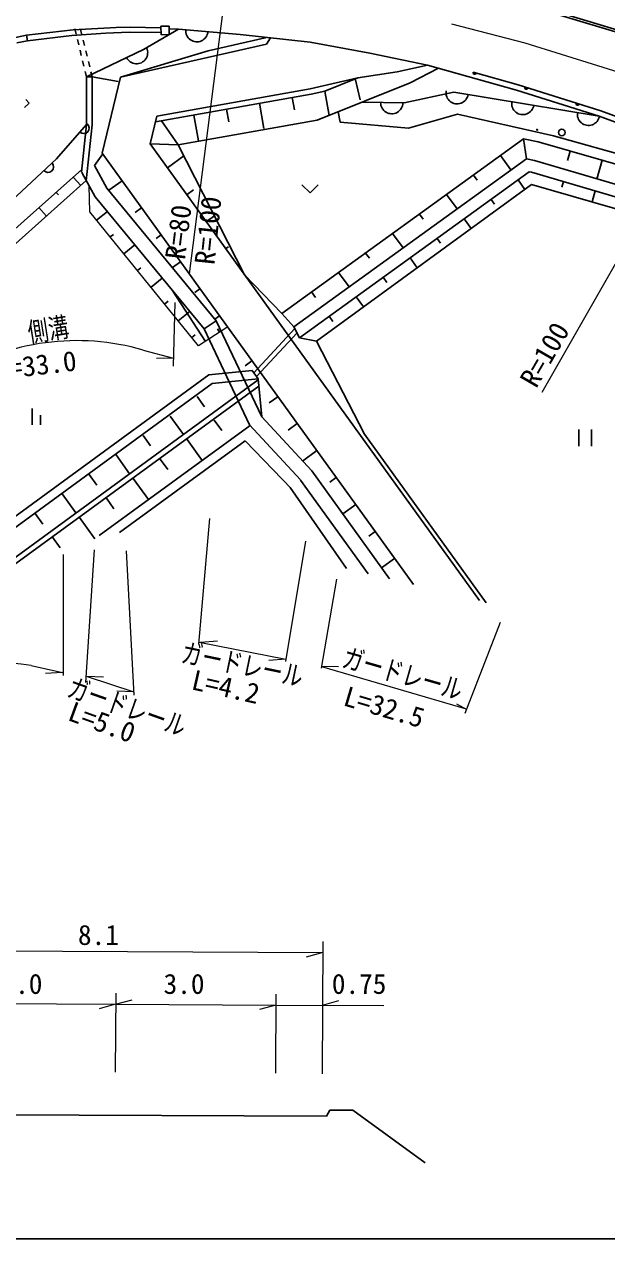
# Model space of a CAD drawing. Units: millimetres, scale not verified. Extents: x 40000 to 680000, y 20000 to 380000.
# Drawn here: x 377988 to 431219, y 205000 to 315977 of the extents above; entities that cross this region are included whole.
import ezdxf
from ezdxf.enums import TextEntityAlignment as Align

# ---------------------------------------------------------------- set-up
doc = ezdxf.new("R2010")
doc.units = ezdxf.units.MM
doc.header["$LTSCALE"] = 1000
doc.linetypes.add('CHAIN', pattern=[18.5, 12, -1.5, 3.5, -1.5])
for name, color, linetype, lineweight in [('M-BGD', 7, 'Continuous', 25), ('M-BMK', 2, 'CHAIN', 13), ('M-STR-HTXT', 7, 'Continuous', 13), ('M-STR-STRC', 7, 'Continuous', 25), ('M-TTL-BAND', 7, 'Continuous', 25)]:
    doc.layers.add(name, color=color, linetype=linetype, lineweight=lineweight)
doc.styles.add('ＭＳ ゴシック', font='')
doc.styles.get('ＭＳ ゴシック').set_extended_font_data('MS Gothic')

msp = doc.modelspace()

# ---------------------------------------------------------------- linework, layer by layer
at = {"layer": 'M-BGD'}
for p, q in [((382447, 315476), (378186, 314975)), ((386395, 315670), (382447, 315476)), ((382720, 315073), (382600, 315558)), ((383133, 315503), (383252, 315018)), ((387570, 315247), (385435, 315163)), ((387688, 315701), (386395, 315670)), ((390462, 315231), (387570, 315247)), ((390445, 315651), (387688, 315701)), ((388880, 313683), (392096, 315537)), ((390477, 315802), (391217, 315816)), ((390491, 315025), (390477, 315802)), ((391217, 315816), (391231, 315038)), ((392096, 315537), (391221, 315558)), ((397706, 315031), (392096, 315537)), ((378186, 314975), (374120, 314136)), ((378289, 314479), (377296, 314274)), ((378186, 314975), (378289, 314479)), ((382341, 314962), (378289, 314479)), ((385435, 315163), (382341, 314962)), ((382961, 314102), (382841, 314588)), ((383371, 314532), (383490, 314046)), ((386787, 311130), (400130, 314175)), ((391231, 315038), (390491, 315025)), ((400003, 314728), (394795, 313540)), ((404113, 314356), (397706, 315031)), ((400075, 314781), (400003, 314728)), ((400130, 314175), (400484, 314738)), ((409559, 313328), (404113, 314356)), ((383201, 313132), (383081, 313617)), ((383609, 313561), (383728, 313075)), ((383683, 311188), (388880, 313683)), ((394795, 313540), (386787, 311130)), ((409559, 313328), (414848, 312238)), ((383442, 312161), (383322, 312646)), ((383847, 312589), (383966, 312104)), ((412066, 311639), (414848, 312238)), ((413269, 310624), (415839, 311959)), ((422986, 309953), (414848, 312238)), ((383683, 311188), (383562, 311676)), ((383688, 306811), (383683, 311188)), ((383683, 311188), (384190, 311188)), ((384085, 311618), (384190, 311188)), ((384190, 311188), (384194, 306784)), ((384190, 311188), (386561, 310748)), ((385104, 304200), (386787, 311130)), ((404106, 310076), (408459, 311069)), ((408459, 311069), (405455, 309864)), ((408692, 309065), (408254, 310900)), ((408473, 311084), (412066, 311639)), ((419005, 311597), (423130, 310439)), ((404106, 310076), (390100, 307594)), ((404218, 309582), (405455, 309864)), ((404759, 307210), (413269, 310624)), ((405455, 309864), (405856, 307650)), ((412699, 308793), (417258, 309765)), ((417258, 309765), (430522, 307591)), ((430522, 307591), (422986, 309953)), ((423130, 310439), (430685, 308071)), ((378432, 308762), (378004, 308378)), ((378138, 309089), (378432, 308762)), ((404218, 309582), (389970, 307057)), ((399471, 308778), (399895, 306443)), ((402472, 309272), (402674, 308160)), ((408884, 308865), (412699, 308793)), ((390100, 307594), (389484, 305058)), ((393490, 307681), (393916, 305332)), ((396484, 308211), (396693, 307061)), ((406686, 307983), (406872, 307036)), ((413105, 306470), (417581, 307754)), ((417581, 307754), (426347, 305782)), ((437738, 304933), (430522, 307591)), ((430685, 308071), (437915, 305406)), ((380941, 303677), (383688, 306811)), ((383230, 302463), (383688, 306811)), ((384194, 306784), (383657, 301686)), ((392048, 304958), (390533, 307157)), ((404759, 307210), (392048, 304958)), ((406872, 307036), (413105, 306470)), ((423624, 305508), (401526, 289554)), ((423624, 305508), (423893, 303692)), ((423624, 305508), (424966, 305232)), ((424966, 305232), (438938, 301217)), ((426347, 305782), (435630, 303173)), ((384394, 303079), (385156, 304128)), ((385104, 304200), (413547, 264775)), ((389484, 305058), (419590, 263329)), ((392048, 304958), (389484, 305058)), ((392048, 304958), (398129, 293075)), ((427888, 304392), (427641, 303532)), ((362161, 286216), (380941, 303677)), ((384394, 303079), (385535, 301005)), ((391080, 302873), (392566, 303946)), ((402628, 288339), (423893, 303692)), ((421510, 303982), (422471, 302665)), ((423893, 303692), (424611, 303542)), ((424611, 303542), (438422, 299467)), ((430810, 303552), (430313, 301820)), ((364422, 286047), (383254, 302692)), ((382469, 301998), (383147, 301231)), ((383240, 302444), (384467, 300212)), ((403148, 287339), (424146, 302500)), ((419034, 302194), (419367, 301736)), ((424146, 302500), (424338, 302460)), ((424338, 302460), (438107, 298398)), ((383640, 301716), (365120, 285119)), ((385535, 301005), (395528, 288886)), ((386929, 301677), (385726, 300810)), ((392860, 300408), (393455, 300838)), ((403359, 301310), (404109, 300590)), ((404109, 300590), (404859, 301310)), ((404680, 287010), (424354, 301327)), ((423112, 301753), (423741, 300881)), ((424354, 301327), (446869, 294869)), ((427255, 301602), (427104, 301091)), ((380900, 300611), (381106, 300378)), ((384467, 300212), (394419, 288149)), ((416579, 300422), (417541, 299106)), ((420647, 299973), (420965, 299533)), ((430172, 300744), (429877, 299743)), ((379330, 299224), (380024, 298439)), ((384600, 298070), (385579, 298865)), ((388707, 299210), (388112, 298781)), ((414103, 298634), (414447, 298163)), ((394639, 297943), (395369, 298469)), ((418182, 298193), (418824, 297303)), ((385843, 296539), (386140, 296780)), ((390485, 296744), (390030, 296416)), ((411649, 296862), (412610, 295546)), ((415716, 296414), (416041, 295964)), ((387085, 295008), (388089, 295822)), ((396419, 295477), (396655, 295648)), ((392264, 294278), (391522, 293744)), ((409173, 295074), (409526, 294590)), ((413251, 294634), (413907, 293725)), ((388328, 293477), (388633, 293724)), ((398129, 293075), (401526, 289554)), ((406719, 293303), (407680, 291986)), ((389570, 291946), (390599, 292780)), ((410786, 292854), (411117, 292395)), ((394561, 287003), (391576, 291595)), ((394042, 291812), (393582, 291480)), ((404242, 291515), (404606, 291017)), ((408321, 291074), (408990, 290147)), ((390813, 290414), (391125, 290668)), ((392056, 288883), (393109, 289738)), ((394419, 288149), (395528, 288886)), ((395820, 289345), (395392, 289037)), ((395528, 288886), (399687, 280118)), ((402628, 288339), (401526, 289554)), ((405856, 289294), (406194, 288826)), ((393298, 287352), (393618, 287611)), ((394419, 288149), (398583, 279371)), ((395844, 287837), (395646, 288141)), ((402718, 288167), (398969, 284115)), ((402916, 287784), (399211, 283780)), ((403148, 287339), (402626, 288343)), ((403148, 287339), (402626, 288343)), ((403148, 287339), (404680, 287010)), ((403148, 287339), (404680, 287010)), ((404680, 287010), (409081, 278518)), ((398799, 285225), (398175, 284774)), ((394865, 283933), (398816, 284328)), ((398816, 284328), (399365, 283568)), ((399365, 283484), (375622, 266143)), ((376078, 269207), (395166, 283148)), ((376245, 270333), (394865, 283933)), ((395166, 283148), (399365, 283568)), ((399687, 280118), (399365, 283568)), ((399427, 282901), (377230, 266690)), ((393776, 281961), (394459, 281014)), ((401156, 281948), (400360, 281374)), ((378720, 280859), (378720, 279359)), ((379470, 280259), (379470, 279359)), ((391311, 280181), (392530, 278492)), ((395349, 279801), (396032, 278854)), ((404263, 275171), (399687, 280118)), ((398626, 279325), (384835, 269253)), ((403237, 274340), (398583, 279371)), ((402939, 279485), (402109, 278884)), ((428684, 278935), (428684, 277435)), ((429824, 277435), (429824, 278935)), ((398175, 277916), (386701, 269536)), ((388846, 278401), (389537, 277444)), ((392884, 278021), (394258, 276117)), ((402396, 273517), (398175, 277916)), ((409081, 278518), (420194, 263115)), ((386381, 276620), (387619, 274905)), ((404722, 277022), (403404, 276067)), ((390419, 276241), (391110, 275284)), ((383916, 274840), (384614, 273873)), ((387954, 274461), (389343, 272536)), ((409408, 265766), (403244, 274330)), ((411369, 265297), (404263, 275171)), ((406501, 274556), (405910, 274130)), ((381450, 273060), (382708, 271318)), ((402278, 273660), (407427, 266241)), ((385489, 272681), (386187, 271713)), ((408279, 272089), (407095, 271236)), ((378985, 271280), (379692, 270302)), ((383024, 270901), (384428, 268955)), ((380559, 269121), (381265, 268143)), ((410057, 269623), (409464, 269196)), ((411836, 267157), (410647, 266300)), ((405594, 216199), (405915, 216749)), ((405915, 216749), (408022, 216749)), ((408022, 216749), (414617, 211939)), ((362719, 216368), (405594, 216199))]:
    msp.add_line(p, q, dxfattribs=at)
for centre, radius in [((424857, 306340), 50.4), ((427114, 306092), 304)]:
    msp.add_circle(centre, radius, dxfattribs=at)
for centre, radius, start, end in [((393761, 315387), 1014, 174.83496, 354.84668), ((388252, 313381), 1014, 205.64209, 25.65381), ((419151, 311556), 152, 164.32178, 344.32129), ((419151, 311556), 142, 164.32178, 344.32129), ((419151, 311556), 132, 164.32178, 344.32129), ((419151, 311556), 122, 164.32178, 344.32129), ((419151, 311556), 112, 164.32178, 344.32129), ((419151, 311556), 101, 164.32178, 344.32129), ((419151, 311556), 91.2, 164.32178, 344.32129), ((419151, 311556), 81.1, 164.32178, 344.32129), ((419151, 311556), 70.9, 164.32178, 344.32129), ((419151, 311556), 60.8, 164.32178, 344.32129), ((419151, 311556), 50.7, 164.32178, 344.32129), ((419151, 311556), 40.5, 164.32178, 344.32129), ((419151, 311556), 30.4, 164.32178, 344.32129), ((419151, 311556), 20.3, 164.32178, 344.32129), ((419151, 311556), 10.1, 164.32178, 344.32129), ((417546, 309718), 1014, 170.69336, 350.70508), ((423877, 310205), 152, 162.60059, 342.6001), ((423877, 310205), 142, 162.60059, 342.6001), ((423877, 310205), 132, 162.60059, 342.6001), ((423877, 310205), 122, 162.60059, 342.6001), ((423877, 310205), 112, 162.60059, 342.6001), ((423877, 310205), 101, 162.60059, 342.6001), ((423877, 310205), 91.2, 162.60059, 342.6001), ((423877, 310205), 81.1, 162.60059, 342.6001), ((423877, 310205), 70.9, 162.60059, 342.6001), ((423877, 310205), 60.8, 162.60059, 342.6001), ((423877, 310205), 50.7, 162.60059, 342.6001), ((423877, 310205), 40.5, 162.60059, 342.6001), ((423877, 310205), 30.4, 162.60059, 342.6001), ((423877, 310205), 20.3, 162.60059, 342.6001), ((423877, 310205), 10.1, 162.60059, 342.6001), ((411571, 308814), 1014, 178.92041, 358.93262), ((423547, 308734), 1014, 170.69336, 350.70508), ((428567, 308735), 152, 162.60059, 342.6001), ((428567, 308735), 142, 162.60059, 342.6001), ((428567, 308735), 132, 162.60059, 342.6001), ((428567, 308735), 122, 162.60059, 342.6001), ((428567, 308735), 112, 162.60059, 342.6001), ((428567, 308735), 101, 162.60059, 342.6001), ((428567, 308735), 91.2, 162.60059, 342.6001), ((428567, 308735), 81.1, 162.60059, 342.6001), ((428567, 308735), 70.9, 162.60059, 342.6001), ((428567, 308735), 60.8, 162.60059, 342.6001), ((428567, 308735), 50.7, 162.60059, 342.6001), ((428567, 308735), 40.5, 162.60059, 342.6001), ((428567, 308735), 30.4, 162.60059, 342.6001), ((428567, 308735), 20.3, 162.60059, 342.6001), ((428567, 308735), 10.1, 162.60059, 342.6001), ((429548, 307751), 1014, 170.69336, 350.70508), ((383412, 306496), 507, 228.76611, 48.76611), ((380161, 302952), 507, 222.91504, 42.91504)]:
    msp.add_arc(centre, radius, start, end, dxfattribs=at)
at = {"layer": 'M-BMK'}
for p, q in [((417028, 316017), (423737, 314280)), ((423737, 314280), (434165, 311017))]:
    msp.add_line(p, q, dxfattribs=at)
at = {"layer": 'M-STR-HTXT'}
for p, q in [((396476, 319922), (393067, 293163)), ((438515, 305529), (425287, 282329)), ((383979, 298836), (383913, 301221)), ((392860, 300408), (393455, 300838)), ((393920, 286586), (383979, 298836)), ((391632, 284736), (391781, 290545)), ((396485, 288254), (393920, 286586)), ((388864, 286202), (391629, 285456)), ((391629, 285456), (390071, 285441)), ((393929, 259341), (394935, 270823)), ((403683, 268747), (401860, 257752)), ((381542, 267515), (381527, 256460)), ((384381, 267949), (383591, 255828)), ((387307, 267856), (388003, 254667)), ((406527, 265259), (405112, 257138)), ((421481, 261324), (418257, 252985)), ((393975, 259519), (401889, 257959)), ((394087, 259519), (395640, 259637)), ((401889, 257959), (400336, 257837)), ((378615, 257370), (381483, 256753)), ((381483, 256753), (379929, 256658)), ((383681, 256420), (385237, 256345)), ((383727, 256374), (388000, 254981)), ((405151, 257301), (418380, 253412)), ((405154, 257306), (406712, 257285)), ((388000, 254981), (386444, 255047)), ((417477, 253865), (418420, 253374)), ((405267, 232148), (405203, 220071)), ((362769, 231364), (405262, 231140)), ((405262, 231140), (403759, 230728)), ((370680, 226513), (386334, 226431)), ((386334, 226431), (384832, 226019)), ((386340, 227439), (386302, 220213)), ((386334, 226431), (387837, 226843)), ((386334, 226431), (400986, 226354)), ((400992, 227362), (400954, 220136)), ((405236, 226348), (406738, 226760)), ((400986, 226354), (399484, 225942)), ((400986, 226354), (410846, 226302))]:
    msp.add_line(p, q, dxfattribs=at)
for centre, radius, start, end in [((382789, 265299), 21768, 73.79428, 121.39502), ((375770, 241345), 16275, 79.93213, 130.65845)]:
    msp.add_arc(centre, radius, start, end, dxfattribs=at)
at = {"layer": 'M-STR-STRC'}
for p, q in [((438622, 313321), (423158, 317952)), ((423207, 318147), (438628, 313499))]:
    msp.add_line(p, q, dxfattribs=at)
at = {"layer": 'M-TTL-BAND'}
msp.add_line((40000, 205000), (579000, 205000), dxfattribs=at)

# ---------------------------------------------------------------- texts
at = {"layer": 'M-STR-HTXT', "style": 'ＭＳ ゴシック'}
for s, rotation, p in [('R=100', 84, (395911, 293886)), ('R=80', 83, (393217, 294337)), ('R=100', 60, (425252, 282358)), ('L=33.0', 6.7, (375489, 282931)), ('L=4.2', 347.3, (393044, 254686)), ('L=32.5', 343.6, (406878, 253238)), ('L=5.0', 339.9, (381661, 251904))]:
    msp.add_text(s, height=1833, rotation=rotation, dxfattribs=at).set_placement(p, align=Align.BOTTOM_LEFT)
at = {"layer": 'M-STR-HTXT', "style": 'ＭＳ ゴシック', "width": 0.75}
for s, rotation, p in [('側溝', 9, (378551, 286344)), ('ガードレール', 348.3, (392122, 257184)), ('ガードレール', 344, (406776, 256778)), ('ガードレール', 340.5, (381605, 254103))]:
    msp.add_text(s, height=1833, rotation=rotation, dxfattribs=at).set_placement(p, align=Align.BOTTOM_LEFT)
at = {"layer": 'M-STR-HTXT', "style": 'ＭＳ ゴシック'}
for s, p in [('8.1', (382893, 231295)), ('3.0', (375904, 226822)), ('3.0', (390720, 226822)), ('0.75', (406096, 226822))]:
    msp.add_text(s, height=1833, dxfattribs=at).set_placement(p, align=Align.BOTTOM_LEFT)

doc.saveas('drawing.dxf')
